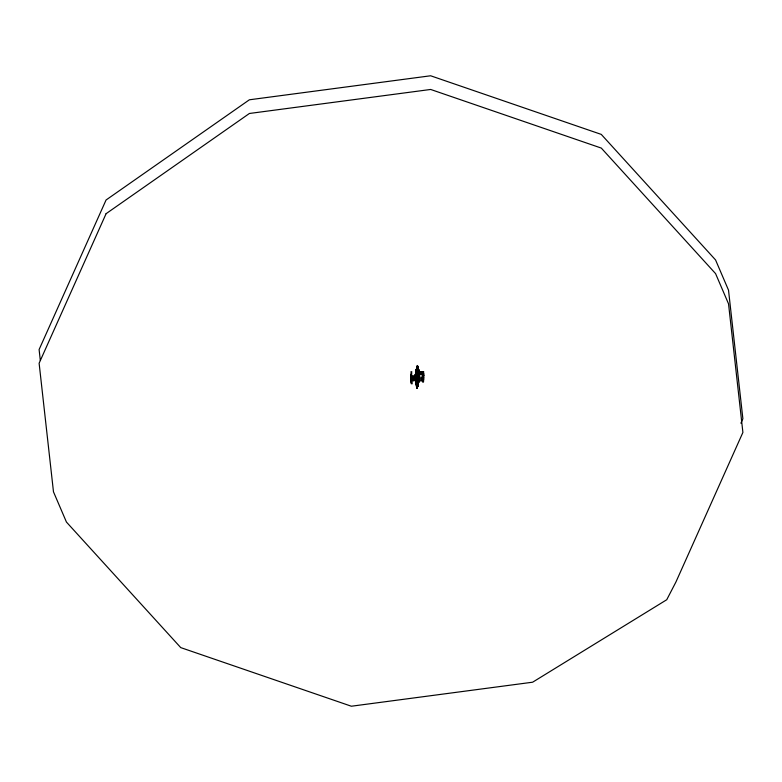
<?xml version="1.0" encoding="UTF-8"?>
<svg xmlns="http://www.w3.org/2000/svg" width="782" height="782" viewBox="0 0 782 782"><rect width="100%" height="100%" fill="white"/><g stroke="black" fill="none" stroke-linecap="round" stroke-linejoin="round"><path stroke-width="1.17" d="M415.389 377.98L416.962 387.198C413.786 376.983 419.494 348.684 417.217 383.415M415.31 379.035L415.486 374.07M415.31 378.077L415.477 374.079L415.721 381.851L415.623 373.102L417.207 366.826L415.604 373.043L415.31 379.593L415.604 373.043L417.197 366.778L415.369 376.328M415.545 374.06L415.389 377.032M417.451 386.386L417.197 388.058C419.064 380.726 418.673 373.317 417.451 365.966M418.546 382.955L418.986 373.239L417.51 366.172M417.353 370.052L417.353 369.339M419.044 376.21L419.064 379.798L419.035 374.646M415.095 376.973L415.183 377.686M415.174 377.902L415.174 378.459M415.193 376.924L415.183 377.481M417.314 372.897L417.305 373.591M417.412 366.054L415.926 373.376L417.451 366.093M419.093 379.749L419.044 373.151L417.901 367.775L419.103 372.936L417.999 367.56L419.113 372.799L417.95 367.667M419.435 378.615L419.445 377.989M417.471 369.339L417.207 380.306M417.393 370.189L417.432 366.621L415.907 373.317M417.226 387.999L418.908 379.905L418.888 373.288L417.451 366.699L417.686 367.667M415.174 378.664C415.848 376.738 407.969 378.077 411.567 377.784M418.546 379.944L417.177 387.901C418.771 380.893 419.826 373.659 417.5 366.582M415.359 376.953L415.369 377.491M416.786 386.122L415.643 379.808L416.591 369.925M417.168 386.65L417.207 383.219M419.367 377.247L419.357 377.804M417.999 383.248L417.138 387.53L417.158 386.396M419.22 378.498L419.035 373.102L417.617 367.09L418.624 373.395L418.438 376.758L417.246 380.032L417.197 388.204M418.917 372.3L418.526 369.485L419.103 372.936M419.132 378.517L419.084 372.994L417.959 367.804L418.878 371.88M419.035 379.69L418.487 382.828L419.24 376.377L418.399 369.642M417.138 388.322L415.916 379.984M419.162 379.641L419.113 373.014L418.761 381.421M419.084 373.503L417.52 366.484M419.201 378.85L419.26 376.944M417.148 384.245L417.168 383.356M419.084 374.099L419.123 373.063M419.132 378.928L419.054 373.102L417.471 366.856M415.985 383.053L415.721 373.21L417.344 366.484M415.643 379.808L415.78 373.258L417.285 367.041C414.372 373.708 415.398 380.648 417.011 387.266M419.22 378.811L419.25 377.159L419.23 377.892M415.516 375.595L415.653 373.122L415.916 382.985M415.525 376.504L415.428 379.759L415.496 375.575M416.122 370.863L417.285 367.237L415.77 373.268L417.344 366.69C415.916 373.415 415.418 380.335 417.06 387.119C413.101 385.115 420.863 350.61 415.848 373.327L417.285 367.041L415.662 373.17L416.044 382.926M415.496 379.817L415.613 376.562M415.75 376.621L416.454 385.174M415.203 374.891L415.222 375.692M415.887 376.68L417.05 387.119L416.395 383.102M415.398 375.731L415.418 374.959L415.34 375.761M415.486 380.785L415.222 380.218M417.353 367.139L416.063 373.366L417.353 367.335M417.383 386.455L417.177 388.116L418.292 383.004L417.226 387.784C419.181 380.942 419.963 374.246 417.598 367.139L418.155 369.945M417.529 386.484L417.823 385.604L417.246 387.725L417.696 385.937L417.422 386.807M410.814 373.679L411.821 373.816M411.146 383.688L412.153 383.825M419.035 373.503L417.93 367.853L419.035 373.151L419.074 379.632L419.005 373.2L417.608 366.934L419.113 376.289M418.81 376.65L418.908 379.905L417.197 387.843L418.702 379.896M418.429 382.887L419.015 379.739M418.468 383.014L419.035 376.553L418.419 383.072M418.175 383.063L418.829 379.837M415.819 371.733L416.22 369.466M419.044 371.597L419.113 372.349M415.633 373.444L417.236 367.081L415.623 373.102L415.897 372.027M417.383 386.259L418.008 383.121M415.653 373.063L416.904 367.892M416.327 369.573L415.604 372.994L416.405 369.681M416.092 370.991L416.102 371.225M416.591 369.788L417.265 366.983L415.701 373.21L417.256 367.129M417.334 387.002L417.539 386.132M418.888 380.707L415.584 380.678M417.451 387.002L417.705 386.113M417.471 386.738L417.754 385.8M417.471 386.934L417.735 386.044M417.441 386.738L417.705 385.868L417.471 386.865M740.896 423.199L742.88 418.761L728.521 290.171L715.559 259.937L601.27 134.396L430.638 75.776L249.38 99.793L106.069 199.996L39.1 349.554L40.322 360.473M417.832 370.091L418.614 373.454C414.929 352.379 420.149 379.632 418.751 379.964L418.741 373.405L417.549 367.227M423.101 376.875L423.991 377.041L420.687 377.022M422.974 377.902L423.981 377.872L420.667 378.009M422.954 378.84L423.952 378.811L420.638 378.938M422.935 379.817L423.932 379.788L420.618 379.915M422.857 380.785L423.746 380.951L420.442 380.932M411.606 374.734L410.599 374.607L411.606 374.656M411.596 375.78L410.589 375.624L413.893 375.839M411.469 376.924L410.579 376.728L416.18 377.012M419.289 371.812L423.756 371.763L419.201 372.085M419.299 372.926L423.766 372.77L422.759 372.906M420.716 374.871L424.03 374.725L423.023 374.861M422.691 381.733L423.57 381.899L422.573 381.86M418.712 371.079L417.93 367.716L418.839 371.792M411.86 371.812L410.961 371.636M411.821 372.838L410.921 372.662M413.864 378.781L410.56 378.644L415.017 378.899M413.864 379.759L410.55 379.622L413.864 379.847M414.01 380.863L410.706 380.658L411.713 380.717M418.908 371.733L418.556 369.485M417.246 380.032L416.151 376.738L417.344 373.493L418.478 376.768L418.585 380.013L418.497 376.768M416.239 382.994L417.08 388.116L416.923 386.455M417.832 368.087L419.025 372.721M417.92 367.902L418.448 369.739M417.617 367.09L419.005 373.2L417.608 366.934M418.839 373.356L417.568 367.041M417.578 367.188L418.927 373.307L418.917 379.788M416.757 386.308L416.943 387.198M416.112 382.985L416.972 386.992M417.529 367.286L417.969 370.042M418.947 372.046L419.064 372.77L418.575 369.378L419.093 372.731M415.711 379.925L416.112 383.112M415.213 380.16L415.447 381.147M415.77 381.753L415.555 374.158L415.721 381.694M417.5 366.738L417.813 369.964M423.844 373.816L420.53 373.952L423.844 373.816M424.01 375.78L423.003 375.898L424.01 375.78M410.853 381.596L411.85 381.753L410.853 381.596M410.99 382.711L411.987 382.867L410.99 382.711M416.171 369.3L415.77 371.577L416.2 369.3M416.259 369.515L415.584 372.897L416.278 369.515M417.588 386.249L417.412 387.07L417.666 386.181M417.813 385.673L417.529 386.552L417.793 385.673M417.862 376.807L417.275 378.439L416.728 376.797L417.314 375.223L417.862 376.807M418.478 376.768L417.246 380.111L416.112 376.738L417.344 373.542L418.438 376.758M106.098 213.681L39.12 363.239L53.479 491.829L66.441 522.063L180.73 647.604L351.362 706.224L532.62 682.207L666.743 599.735L675.931 582.004L742.9 432.446L728.541 303.856L715.579 273.622L601.299 148.081L430.667 89.461L249.409 113.478L106.098 213.681"/></g></svg>
